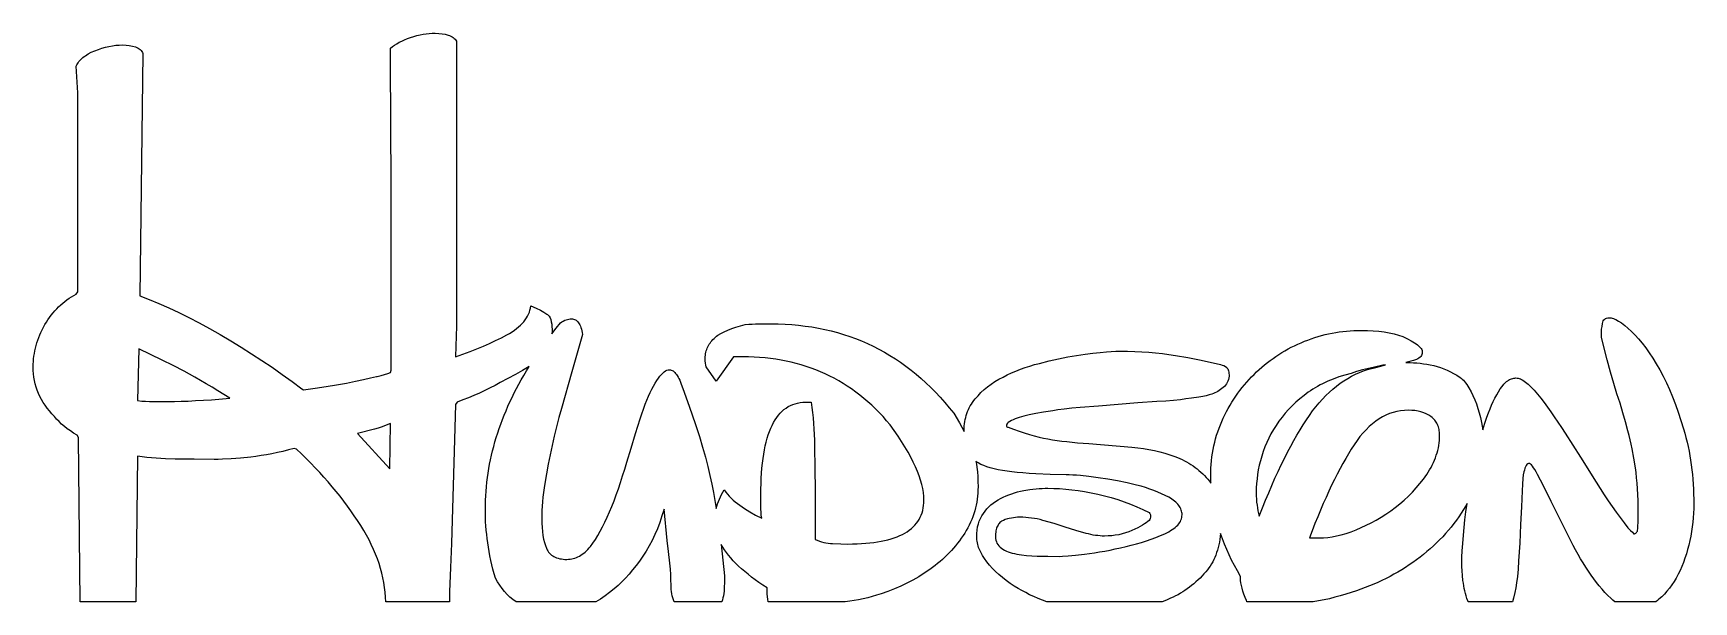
# Model space of a CAD drawing. Extents: x 16 to 195, y 24 to 86.
import ezdxf

# ---------------------------------------------------------------- set-up
doc = ezdxf.new("R2010")
doc.units = 0
doc.layers.add('CAMADA_1', color=18, linetype='CONTINUOUS')

msp = doc.modelspace()

# ---------------------------------------------------------------- linework, layer by layer
at = {"layer": 'CAMADA_1'}
for points in [[(20.86, 24.08), (20.7, 41.84), (20.53, 42.09), (20.16, 42.31), (19.81, 42.54), (19.47, 42.78), (19.16, 43.02), (18.86, 43.28), (18.58, 43.55), (18.32, 43.83), (18.08, 44.12), (17.8, 44.41), (17.54, 44.71), (17.3, 45.01), (17.08, 45.32), (16.87, 45.63), (16.69, 45.95), (16.52, 46.27), (16.36, 46.6), (16.23, 46.94), (16.11, 47.28), (16.02, 47.63), (15.94, 47.98), (15.87, 48.34), (15.83, 48.71), (15.8, 49.08), (15.79, 49.46), (15.8, 49.75), (15.81, 50.05), (15.84, 50.34), (15.87, 50.63), (15.92, 50.92), (15.97, 51.21), (16.04, 51.5), (16.11, 51.79), (16.19, 52.07), (16.29, 52.36), (16.39, 52.64), (16.51, 52.92), (16.63, 53.2), (16.77, 53.48), (16.91, 53.75), (17.06, 54.03), (17.23, 54.3), (17.39, 54.56), (17.57, 54.82), (17.75, 55.06), (17.94, 55.3), (18.13, 55.53), (18.34, 55.75), (18.54, 55.96), (18.76, 56.16), (18.98, 56.35), (19.21, 56.54), (19.44, 56.71), (19.69, 56.88), (19.93, 57.04), (20.19, 57.19), (20.45, 57.33), (20.62, 57.59), (20.62, 79.09), (20.45, 81.97), (20.51, 82.09), (20.57, 82.22), (20.65, 82.34), (20.73, 82.45), (20.83, 82.57), (20.93, 82.68), (21.04, 82.79), (21.16, 82.89), (21.29, 82.99), (21.43, 83.09), (21.73, 83.28), (22.07, 83.46), (22.44, 83.62), (22.83, 83.77), (23.21, 83.9), (23.6, 84.01), (23.97, 84.1), (24.35, 84.17), (24.72, 84.22), (25.08, 84.25), (25.44, 84.26), (25.82, 84.24), (26.17, 84.2), (26.52, 84.14), (26.84, 84.04), (26.99, 83.99), (27.13, 83.92), (27.25, 83.84), (27.36, 83.76), (27.45, 83.66), (27.53, 83.56), (27.6, 83.45), (27.65, 83.32), (27.31, 57.16), (28.33, 56.76), (29.37, 56.33), (30.43, 55.86), (31.51, 55.35), (32.6, 54.81), (33.71, 54.23), (34.84, 53.62), (35.99, 52.97), (37.13, 52.3), (38.27, 51.6), (39.39, 50.89), (40.5, 50.17), (41.6, 49.42), (42.69, 48.66), (43.77, 47.88), (44.83, 47.09), (45, 47), (46.24, 47.18), (47.43, 47.35), (48.55, 47.54), (49.62, 47.72), (50.6, 47.91), (51.47, 48.09), (52.23, 48.27), (52.88, 48.44), (52.96, 48.44), (53.37, 48.53), (53.74, 48.63), (54.09, 48.74), (54.4, 48.87), (54.48, 49.12), (54.48, 68), (54.47, 70.89), (54.44, 73.97), (54.41, 77.3), (54.4, 80.95), (54.4, 83.92), (54.6, 84.08), (54.82, 84.24), (55.06, 84.39), (55.32, 84.54), (55.6, 84.68), (55.9, 84.81), (56.22, 84.94), (56.56, 85.06), (56.91, 85.17), (57.25, 85.26), (57.59, 85.34), (57.92, 85.41), (58.25, 85.46), (58.58, 85.5), (58.91, 85.52), (59.23, 85.53), (59.6, 85.51), (59.96, 85.47), (60.3, 85.41), (60.62, 85.31), (60.77, 85.26), (60.92, 85.19), (61.04, 85.12), (61.16, 85.05), (61.27, 84.97), (61.36, 84.88), (61.44, 84.78), (61.51, 84.68), (61.51, 54.88), (61.51, 53.85), (61.49, 52.78), (61.46, 51.69), (61.43, 50.56), (62.22, 50.84), (62.98, 51.12), (63.71, 51.41), (64.42, 51.7), (65.1, 52), (65.75, 52.31), (66.38, 52.61), (66.97, 52.93), (67.25, 53.09), (67.52, 53.26), (67.77, 53.43), (68.01, 53.6), (68.22, 53.78), (68.43, 53.97), (68.61, 54.15), (68.78, 54.35), (68.93, 54.55), (69.07, 54.75), (69.19, 54.96), (69.3, 55.17), (69.39, 55.38), (69.46, 55.61), (69.51, 55.83), (69.55, 56.06), (70.11, 55.82), (70.58, 55.59), (70.97, 55.37), (71.29, 55.17), (71.36, 55.12), (71.42, 55.06), (71.48, 55), (71.53, 54.93), (71.63, 54.76), (71.7, 54.57), (71.76, 54.35), (71.81, 54.1), (71.83, 53.83), (71.84, 53.52), (71.84, 53.29), (71.82, 53.05), (72.29, 53.65), (72.76, 54.24), (72.91, 54.34), (73.06, 54.42), (73.21, 54.5), (73.36, 54.56), (73.5, 54.6), (73.65, 54.63), (73.8, 54.65), (73.95, 54.66), (74.06, 54.65), (74.17, 54.63), (74.27, 54.6), (74.37, 54.56), (74.46, 54.5), (74.55, 54.42), (74.63, 54.34), (74.71, 54.24), (74.78, 54.13), (74.85, 54), (74.91, 53.86), (74.96, 53.71), (75.01, 53.54), (75.06, 53.36), (75.1, 53.17), (75.13, 52.97), (73.97, 48.94), (72.85, 44.97), (72.58, 43.98), (72.32, 42.99), (72.08, 41.99), (71.85, 40.98), (71.64, 39.96), (71.44, 38.94), (71.25, 37.92), (71.07, 36.88), (70.99, 36.38), (70.92, 35.88), (70.86, 35.38), (70.82, 34.89), (70.78, 34.41), (70.75, 33.95), (70.74, 33.5), (70.73, 33.07), (70.74, 32.58), (70.76, 32.11), (70.8, 31.67), (70.86, 31.25), (70.93, 30.86), (71.02, 30.5), (71.12, 30.16), (71.24, 29.86), (71.31, 29.71), (71.39, 29.58), (71.47, 29.45), (71.57, 29.34), (71.67, 29.23), (71.79, 29.13), (71.91, 29.04), (72.04, 28.97), (72.19, 28.9), (72.34, 28.84), (72.5, 28.79), (72.67, 28.74), (72.85, 28.71), (73.04, 28.69), (73.23, 28.67), (73.44, 28.67), (73.62, 28.68), (73.8, 28.69), (73.97, 28.72), (74.14, 28.76), (74.31, 28.81), (74.47, 28.87), (74.64, 28.94), (74.8, 29.02), (74.95, 29.11), (75.11, 29.22), (75.26, 29.33), (75.41, 29.46), (75.56, 29.59), (75.7, 29.74), (75.84, 29.9), (75.98, 30.07), (76.25, 30.43), (76.52, 30.82), (76.79, 31.25), (77.05, 31.7), (77.31, 32.18), (77.56, 32.69), (77.81, 33.22), (78.05, 33.79), (78.3, 34.39), (78.54, 35), (78.77, 35.64), (79.01, 36.3), (79.24, 36.98), (79.47, 37.69), (79.69, 38.42), (79.92, 39.17), (80.38, 40.7), (80.86, 42.26), (81.37, 43.84), (81.91, 45.43), (82.1, 45.88), (82.28, 46.31), (82.46, 46.7), (82.64, 47.06), (82.82, 47.4), (82.99, 47.7), (83.16, 47.98), (83.33, 48.23), (83.49, 48.45), (83.65, 48.63), (83.8, 48.79), (83.95, 48.93), (84.1, 49.03), (84.25, 49.1), (84.39, 49.14), (84.53, 49.16), (84.63, 49.15), (84.72, 49.13), (84.81, 49.09), (84.91, 49.03), (85, 48.96), (85.09, 48.87), (85.18, 48.77), (85.27, 48.65), (85.36, 48.52), (85.45, 48.36), (85.54, 48.2), (85.63, 48.02), (85.8, 47.6), (85.97, 47.13), (86.48, 45.74), (86.95, 44.41), (87.37, 43.15), (87.76, 41.94), (88.1, 40.8), (88.41, 39.71), (88.67, 38.69), (88.89, 37.73), (89.09, 36.8), (89.27, 35.9), (89.43, 35.02), (89.58, 34.17), (89.65, 34.42), (89.73, 34.67), (89.82, 34.92), (89.92, 35.17), (90.03, 35.42), (90.15, 35.67), (90.28, 35.92), (90.43, 36.17), (90.6, 35.94), (90.79, 35.71), (90.98, 35.5), (91.19, 35.29), (91.41, 35.08), (91.63, 34.89), (91.87, 34.7), (92.12, 34.52), (92.65, 34.16), (93.22, 33.81), (93.83, 33.46), (94.49, 33.12), (94.45, 33.45), (94.43, 33.77), (94.41, 34.09), (94.41, 34.39), (94.41, 35.66), (94.41, 36.27), (94.43, 36.87), (94.45, 37.44), (94.48, 38), (94.52, 38.54), (94.58, 39.05), (94.64, 39.55), (94.71, 40.03), (94.79, 40.49), (94.88, 40.93), (94.98, 41.35), (95.08, 41.75), (95.2, 42.13), (95.33, 42.49), (95.47, 42.83), (95.61, 43.15), (95.77, 43.45), (95.93, 43.74), (96.11, 44), (96.29, 44.24), (96.48, 44.47), (96.69, 44.67), (96.9, 44.86), (97.12, 45.02), (97.35, 45.17), (97.59, 45.3), (97.84, 45.4), (98.1, 45.49), (98.37, 45.56), (98.65, 45.61), (98.94, 45.64), (99.23, 45.65), (99.82, 45.65), (99.9, 45.09), (99.98, 44.53), (100.04, 43.95), (100.09, 43.36), (100.13, 42.76), (100.17, 42.16), (100.19, 41.54), (100.21, 40.91), (100.24, 38.45), (100.25, 36.17), (100.25, 30.83), (100.48, 30.73), (100.72, 30.64), (100.95, 30.57), (101.19, 30.5), (101.43, 30.45), (101.67, 30.41), (101.91, 30.38), (102.15, 30.37), (103.05, 30.34), (103.8, 30.32), (104.31, 30.33), (104.8, 30.34), (105.27, 30.37), (105.73, 30.4), (106.17, 30.44), (106.59, 30.49), (107, 30.55), (107.4, 30.62), (107.77, 30.7), (108.13, 30.79), (108.48, 30.88), (108.81, 30.99), (109.12, 31.11), (109.42, 31.23), (109.7, 31.37), (109.96, 31.51), (110.21, 31.66), (110.44, 31.82), (110.66, 32), (110.86, 32.18), (111.05, 32.37), (111.21, 32.57), (111.37, 32.77), (111.5, 32.99), (111.62, 33.22), (111.73, 33.45), (111.82, 33.7), (111.89, 33.95), (111.94, 34.22), (111.98, 34.49), (112.01, 34.77), (112.02, 35.07), (112, 35.46), (111.96, 35.88), (111.89, 36.31), (111.79, 36.75), (111.66, 37.21), (111.5, 37.68), (111.32, 38.16), (111.11, 38.66), (110.86, 39.18), (110.59, 39.71), (110.3, 40.25), (109.97, 40.81), (109.61, 41.39), (109.23, 41.97), (108.82, 42.58), (108.38, 43.19), (107.99, 43.65), (107.6, 44.09), (107.2, 44.51), (106.79, 44.92), (106.38, 45.32), (105.96, 45.7), (105.53, 46.06), (105.09, 46.42), (104.65, 46.75), (104.2, 47.08), (103.74, 47.39), (103.28, 47.68), (102.81, 47.96), (102.33, 48.23), (101.84, 48.48), (101.35, 48.72), (100.85, 48.94), (100.34, 49.15), (99.82, 49.34), (99.3, 49.52), (98.77, 49.69), (98.23, 49.84), (97.69, 49.98), (97.14, 50.1), (96.58, 50.21), (96.01, 50.3), (95.44, 50.38), (94.86, 50.44), (94.27, 50.49), (93.67, 50.53), (93.07, 50.55), (92.46, 50.56), (91.44, 50.56), (89.58, 47.93), (88.48, 49.46), (88.44, 49.64), (88.42, 49.86), (88.4, 50.11), (88.4, 50.39), (88.4, 50.56), (88.41, 50.72), (88.43, 50.88), (88.46, 51.04), (88.5, 51.19), (88.55, 51.34), (88.6, 51.49), (88.67, 51.63), (88.74, 51.77), (88.82, 51.91), (88.91, 52.04), (89, 52.17), (89.11, 52.3), (89.22, 52.42), (89.34, 52.54), (89.47, 52.65), (89.61, 52.77), (89.76, 52.88), (90.08, 53.08), (90.44, 53.27), (90.82, 53.45), (91.25, 53.62), (91.7, 53.77), (92.19, 53.91), (92.71, 54.03), (93.09, 54.07), (93.45, 54.09), (93.81, 54.11), (94.15, 54.11), (95.51, 54.11), (96.26, 54.11), (97.01, 54.08), (97.75, 54.03), (98.48, 53.96), (99.2, 53.88), (99.91, 53.78), (100.62, 53.65), (101.31, 53.51), (102, 53.35), (102.67, 53.17), (103.34, 52.97), (104, 52.76), (104.64, 52.52), (105.28, 52.27), (105.91, 51.99), (106.53, 51.7), (107.15, 51.39), (107.75, 51.06), (108.34, 50.71), (108.93, 50.34), (109.5, 49.96), (110.07, 49.55), (110.63, 49.13), (111.17, 48.69), (111.71, 48.22), (112.24, 47.74), (112.77, 47.24), (113.28, 46.73), (113.78, 46.19), (114.27, 45.63), (114.76, 45.06), (115.23, 44.46), (115.85, 43.42), (116.37, 42.5), (116.36, 42.62), (116.37, 42.86), (116.38, 43.09), (116.41, 43.33), (116.44, 43.56), (116.48, 43.78), (116.53, 44.01), (116.59, 44.22), (116.66, 44.44), (116.74, 44.65), (116.83, 44.85), (116.92, 45.05), (117.03, 45.25), (117.15, 45.45), (117.27, 45.63), (117.41, 45.82), (117.55, 46), (117.86, 46.35), (118.18, 46.69), (118.53, 47.01), (118.89, 47.31), (119.28, 47.6), (119.68, 47.88), (120.11, 48.13), (120.56, 48.37), (121.02, 48.6), (121.48, 48.82), (121.96, 49.02), (122.45, 49.21), (122.95, 49.39), (123.45, 49.56), (123.97, 49.71), (124.49, 49.85), (125.54, 50.11), (126.56, 50.34), (127.55, 50.54), (128.51, 50.7), (129.43, 50.84), (130.27, 50.94), (131.04, 51.03), (131.73, 51.08), (132.76, 51.15), (133.21, 51.17), (134.01, 51.16), (134.79, 51.14), (135.56, 51.1), (136.31, 51.05), (137.05, 50.99), (137.78, 50.91), (138.49, 50.81), (139.18, 50.7), (140.52, 50.47), (141.77, 50.23), (142.95, 49.98), (144.05, 49.73), (144.25, 49.67), (144.43, 49.6), (144.59, 49.51), (144.73, 49.39), (144.79, 49.32), (144.84, 49.24), (144.88, 49.14), (144.92, 49.03), (144.94, 48.91), (144.96, 48.77), (144.98, 48.62), (144.98, 48.46), (144.95, 48.27), (144.91, 48.1), (144.85, 47.93), (144.78, 47.77), (144.69, 47.62), (144.59, 47.48), (144.48, 47.35), (144.35, 47.23), (144.21, 47.12), (144.06, 47.01), (143.92, 46.91), (143.76, 46.82), (143.61, 46.73), (143.45, 46.65), (143.29, 46.58), (143.12, 46.51), (142.84, 46.43), (142.51, 46.35), (142.14, 46.28), (141.72, 46.21), (140.93, 46.1), (140.32, 46), (139.72, 45.92), (138.99, 45.84), (138.15, 45.77), (137.19, 45.71), (135.13, 45.57), (133, 45.41), (130.89, 45.24), (128.89, 45.07), (127.98, 44.99), (127.18, 44.9), (126.5, 44.82), (125.93, 44.73), (124.94, 44.57), (124.09, 44.42), (123.38, 44.27), (122.8, 44.14), (122.55, 44.07), (122.31, 44), (122.08, 43.93), (121.87, 43.84), (121.66, 43.76), (121.47, 43.66), (121.28, 43.57), (121.11, 43.46), (121.03, 43.38), (120.98, 43.29), (120.95, 43.21), (120.94, 43.12), (120.95, 43.05), (120.98, 43), (121.03, 42.97), (121.11, 42.95), (121.71, 42.73), (122.3, 42.53), (122.86, 42.34), (123.41, 42.17), (123.94, 42.02), (124.46, 41.89), (124.95, 41.78), (125.42, 41.68), (125.9, 41.6), (126.4, 41.53), (126.92, 41.45), (127.46, 41.39), (128.6, 41.27), (129.83, 41.18), (134.48, 40.8), (135.11, 40.73), (135.73, 40.65), (136.33, 40.55), (136.92, 40.44), (137.49, 40.3), (138.05, 40.14), (138.6, 39.97), (139.14, 39.78), (139.4, 39.68), (139.66, 39.57), (139.91, 39.45), (140.15, 39.32), (140.4, 39.19), (140.63, 39.06), (140.86, 38.91), (141.09, 38.76), (141.31, 38.61), (141.52, 38.44), (141.73, 38.27), (141.93, 38.1), (142.13, 37.91), (142.32, 37.72), (142.51, 37.53), (142.69, 37.32), (142.86, 37.12), (143.02, 36.91), (143.01, 37.29), (143, 37.67), (143.01, 38.09), (143.02, 38.51), (143.05, 38.92), (143.09, 39.33), (143.13, 39.73), (143.19, 40.14), (143.26, 40.53), (143.34, 40.93), (143.43, 41.32), (143.53, 41.7), (143.64, 42.08), (143.76, 42.46), (143.9, 42.83), (144.04, 43.2), (144.19, 43.57), (144.36, 43.93), (144.53, 44.29), (144.71, 44.64), (144.9, 44.98), (145.09, 45.32), (145.29, 45.66), (145.5, 45.98), (145.71, 46.31), (145.93, 46.62), (146.16, 46.93), (146.4, 47.23), (146.64, 47.53), (146.89, 47.82), (147.15, 48.11), (147.41, 48.39), (147.68, 48.66), (147.96, 48.93), (148.24, 49.19), (148.53, 49.44), (148.82, 49.69), (149.12, 49.93), (149.42, 50.16), (149.73, 50.38), (150.05, 50.6), (150.37, 50.81), (150.69, 51.01), (151.02, 51.21), (151.36, 51.4), (151.7, 51.58), (152.05, 51.75), (152.4, 51.92), (152.76, 52.08), (153.12, 52.23), (153.49, 52.37), (153.85, 52.51), (154.23, 52.63), (154.6, 52.75), (154.97, 52.85), (155.35, 52.95), (155.73, 53.04), (156.11, 53.12), (156.5, 53.19), (156.89, 53.25), (157.28, 53.3), (157.67, 53.34), (158.06, 53.37), (158.46, 53.4), (158.86, 53.41), (159.26, 53.41), (159.92, 53.4), (160.55, 53.37), (161.16, 53.32), (161.73, 53.25), (162.28, 53.15), (162.8, 53.03), (163.29, 52.9), (163.74, 52.74), (164.24, 52.51), (164.67, 52.28), (165.03, 52.06), (165.19, 51.95), (165.33, 51.85), (165.46, 51.74), (165.56, 51.64), (165.65, 51.54), (165.73, 51.44), (165.79, 51.34), (165.83, 51.24), (165.85, 51.14), (165.86, 51.04), (165.85, 50.92), (165.82, 50.81), (165.77, 50.7), (165.7, 50.6), (165.61, 50.51), (165.5, 50.42), (165.38, 50.35), (165.23, 50.28), (164.92, 50.17), (164.62, 50.07), (164.35, 50), (164.08, 49.94), (164.17, 49.94), (164.53, 49.94), (164.89, 49.92), (165.25, 49.9), (165.62, 49.86), (165.98, 49.81), (166.35, 49.75), (166.72, 49.68), (167.09, 49.6), (167.46, 49.51), (167.82, 49.4), (168.18, 49.27), (168.54, 49.12), (168.89, 48.95), (169.24, 48.76), (169.58, 48.56), (169.93, 48.33), (170.05, 48.24), (170.18, 48.14), (170.3, 48.02), (170.42, 47.88), (170.54, 47.73), (170.66, 47.56), (170.78, 47.39), (170.9, 47.19), (171.12, 46.78), (171.33, 46.36), (171.53, 45.91), (171.7, 45.46), (171.86, 44.98), (172.01, 44.49), (172.14, 43.99), (172.25, 43.47), (172.33, 43.06), (172.38, 42.68), (172.6, 43.37), (172.83, 44.03), (173.01, 44.49), (173.18, 44.92), (173.35, 45.33), (173.53, 45.73), (173.71, 46.1), (173.9, 46.45), (174.08, 46.77), (174.27, 47.08), (174.47, 47.36), (174.67, 47.6), (174.87, 47.8), (174.97, 47.89), (175.08, 47.97), (175.18, 48.04), (175.29, 48.1), (175.4, 48.15), (175.51, 48.19), (175.62, 48.22), (175.74, 48.25), (175.85, 48.26), (175.97, 48.27), (176.09, 48.26), (176.21, 48.24), (176.33, 48.2), (176.46, 48.16), (176.59, 48.1), (176.73, 48.02), (176.87, 47.93), (177.01, 47.83), (177.16, 47.72), (177.31, 47.59), (177.63, 47.29), (177.95, 46.94), (178.3, 46.53), (178.65, 46.08), (179.01, 45.61), (179.37, 45.12), (179.75, 44.6), (180.12, 44.06), (180.51, 43.5), (180.9, 42.91), (181.3, 42.3), (182.94, 39.72), (184.64, 37.01), (185.08, 36.32), (185.51, 35.65), (185.94, 35.01), (186.37, 34.38), (186.8, 33.78), (187.22, 33.2), (187.65, 32.63), (188.07, 32.09), (188.36, 31.8), (188.56, 31.59), (188.66, 31.46), (188.68, 31.43), (188.67, 31.42), (188.67, 31.42), (188.77, 31.43), (188.85, 31.45), (188.93, 31.49), (188.99, 31.56), (189.05, 31.63), (189.09, 31.73), (189.12, 31.84), (189.13, 31.97), (189.15, 32.28), (189.16, 32.66), (189.17, 33.62), (189.17, 34.33), (189.16, 35.01), (189.13, 35.66), (189.1, 36.3), (189.06, 36.9), (189.01, 37.48), (188.95, 38.04), (188.88, 38.57), (188.72, 39.6), (188.53, 40.6), (188.43, 41.1), (188.31, 41.59), (188.2, 42.07), (188.07, 42.55), (187.81, 43.52), (187.52, 44.51), (187.22, 45.53), (186.89, 46.57), (186.54, 47.68), (186.19, 48.9), (185.82, 50.22), (185.45, 51.65), (185.2, 52.67), (185.2, 53.01), (185.2, 53.27), (185.23, 53.55), (185.27, 53.84), (185.32, 54.15), (185.36, 54.3), (185.41, 54.43), (185.48, 54.54), (185.57, 54.63), (185.66, 54.7), (185.77, 54.74), (185.9, 54.77), (186.04, 54.78), (186.15, 54.78), (186.26, 54.76), (186.38, 54.73), (186.51, 54.69), (186.64, 54.64), (186.78, 54.58), (187.07, 54.41), (187.38, 54.21), (187.72, 53.95), (188.07, 53.65), (188.45, 53.3), (188.85, 52.91), (189.23, 52.49), (189.62, 52.02), (190, 51.52), (190.38, 50.99), (190.76, 50.41), (191.13, 49.8), (191.5, 49.15), (191.87, 48.47), (192.22, 47.75), (192.56, 47.01), (192.89, 46.22), (193.21, 45.41), (193.51, 44.56), (193.8, 43.68), (194.08, 42.76), (194.22, 42.29), (194.34, 41.82), (194.46, 41.34), (194.57, 40.86), (194.67, 40.37), (194.76, 39.87), (194.84, 39.37), (194.91, 38.87), (194.97, 38.36), (195.03, 37.84), (195.08, 37.32), (195.12, 36.79), (195.15, 36.26), (195.17, 35.72), (195.18, 35.18), (195.19, 34.63), (195.18, 34.15), (195.16, 33.66), (195.13, 33.17), (195.08, 32.68), (195.02, 32.18), (194.95, 31.69), (194.86, 31.19), (194.76, 30.7), (194.65, 30.21), (194.52, 29.72), (194.39, 29.25), (194.23, 28.79), (194.07, 28.34), (193.89, 27.9), (193.7, 27.48), (193.49, 27.06), (193.27, 26.65), (193.05, 26.27), (192.8, 25.9), (192.55, 25.55), (192.29, 25.23), (192.01, 24.91), (191.72, 24.62), (191.42, 24.35), (191.25, 24.21), (191.08, 24.08), (186.67, 24.08), (186.44, 24.27), (186.21, 24.48), (185.9, 24.78), (185.58, 25.1), (185.28, 25.44), (184.97, 25.8), (184.67, 26.17), (184.38, 26.56), (184.09, 26.97), (183.8, 27.4), (183.51, 27.83), (183.23, 28.28), (182.96, 28.74), (182.69, 29.21), (182.42, 29.68), (182.16, 30.17), (181.9, 30.66), (181.64, 31.16), (180.67, 33.12), (179.78, 34.93), (178.98, 36.53), (178.63, 37.22), (178.3, 37.85), (178.14, 38.13), (178, 38.37), (177.87, 38.57), (177.76, 38.74), (177.65, 38.87), (177.56, 38.96), (177.48, 39.02), (177.44, 39.03), (177.41, 39.04), (177.32, 39.02), (177.24, 38.98), (177.16, 38.91), (177.09, 38.8), (177.02, 38.67), (176.95, 38.51), (176.88, 38.32), (176.81, 38.11), (176.77, 37.82), (176.73, 37.39), (176.69, 36.8), (176.64, 36.07), (176.56, 34.36), (176.47, 32.43), (176.38, 30.43), (176.26, 28.5), (176.2, 27.6), (176.13, 26.81), (176.05, 26.14), (175.97, 25.58), (175.86, 25.09), (175.71, 24.48), (175.61, 24.08), (170.8, 24.08), (170.76, 24.18), (170.67, 24.44), (170.59, 24.71), (170.51, 24.98), (170.44, 25.26), (170.38, 25.53), (170.33, 25.81), (170.29, 26.1), (170.25, 26.38), (170.2, 26.93), (170.16, 27.43), (170.13, 27.88), (170.13, 28.28), (170.14, 28.89), (170.17, 29.59), (170.22, 30.39), (170.29, 31.29), (170.37, 32.1), (170.46, 32.93), (170.57, 33.8), (170.7, 34.69), (170.56, 34.45), (170.32, 34.05), (170.07, 33.66), (169.81, 33.27), (169.54, 32.9), (169.26, 32.53), (168.97, 32.16), (168.67, 31.81), (168.37, 31.46), (168.06, 31.11), (167.73, 30.78), (167.4, 30.45), (167.06, 30.12), (166.71, 29.81), (166.35, 29.5), (165.98, 29.2), (165.61, 28.9), (165.22, 28.62), (164.83, 28.34), (164.44, 28.07), (164.04, 27.8), (163.63, 27.55), (163.21, 27.3), (162.79, 27.06), (162.37, 26.83), (161.94, 26.61), (161.5, 26.39), (161.06, 26.18), (160.61, 25.98), (160.15, 25.79), (159.69, 25.61), (159.22, 25.43), (158.75, 25.26), (158.16, 25.07), (157.58, 24.89), (156.99, 24.72), (156.41, 24.57), (155.82, 24.42), (155.24, 24.3), (154.65, 24.18), (154.07, 24.08), (146.91, 24.08), (146.85, 24.21), (146.71, 24.56), (146.58, 24.9), (146.47, 25.23), (146.38, 25.54), (146.31, 25.84), (146.26, 26.13), (146.23, 26.4), (146.22, 26.66), (146.22, 26.83), (145.88, 27.42), (145.56, 28.01), (145.26, 28.59), (144.99, 29.17), (144.73, 29.74), (144.49, 30.32), (144.27, 30.88), (144.07, 31.45), (144.03, 31.13), (143.99, 30.82), (143.94, 30.52), (143.88, 30.23), (143.81, 29.94), (143.73, 29.67), (143.64, 29.4), (143.55, 29.13), (143.45, 28.88), (143.33, 28.64), (143.21, 28.4), (143.08, 28.17), (142.95, 27.95), (142.8, 27.74), (142.65, 27.53), (142.48, 27.33), (142.27, 27.1), (142.06, 26.87), (141.85, 26.65), (141.63, 26.44), (141.4, 26.23), (141.17, 26.04), (140.94, 25.85), (140.71, 25.66), (140.47, 25.49), (140.22, 25.32), (139.97, 25.16), (139.72, 25), (139.47, 24.85), (139.21, 24.71), (138.94, 24.58), (138.67, 24.46), (138.22, 24.26), (137.77, 24.08), (125.31, 24.08), (124.83, 24.26), (124.35, 24.45), (123.89, 24.65), (123.44, 24.85), (123.01, 25.07), (122.59, 25.29), (122.18, 25.53), (121.78, 25.77), (121.33, 26.07), (120.9, 26.38), (120.49, 26.69), (120.11, 27.02), (119.75, 27.35), (119.42, 27.69), (119.11, 28.04), (118.82, 28.39), (118.56, 28.75), (118.34, 29.1), (118.15, 29.45), (117.99, 29.79), (117.93, 29.96), (117.87, 30.13), (117.83, 30.29), (117.79, 30.46), (117.76, 30.62), (117.74, 30.78), (117.72, 30.94), (117.72, 31.1), (117.73, 31.47), (117.76, 31.83), (117.82, 32.17), (117.9, 32.5), (118, 32.81), (118.12, 33.1), (118.27, 33.38), (118.44, 33.64), (118.63, 33.89), (118.83, 34.12), (119.04, 34.34), (119.26, 34.55), (119.5, 34.75), (119.76, 34.93), (120.02, 35.1), (120.3, 35.25), (120.59, 35.39), (120.89, 35.53), (121.19, 35.65), (121.5, 35.76), (121.81, 35.86), (122.13, 35.95), (122.46, 36.03), (122.8, 36.1), (123.47, 36.21), (123.8, 36.25), (124.13, 36.29), (124.46, 36.32), (124.78, 36.34), (125.1, 36.35), (125.42, 36.35), (126.04, 36.34), (126.68, 36.31), (127.33, 36.26), (128, 36.19), (128.67, 36.1), (129.37, 35.99), (130.08, 35.86), (130.8, 35.72), (131.53, 35.55), (132.24, 35.35), (132.95, 35.14), (133.65, 34.9), (134.33, 34.64), (135.01, 34.36), (135.68, 34.05), (136.35, 33.73), (136.42, 33.64), (136.47, 33.56), (136.5, 33.47), (136.51, 33.39), (136.5, 33.23), (136.47, 33.09), (136.42, 32.98), (136.35, 32.88), (136.2, 32.75), (136.04, 32.62), (135.85, 32.49), (135.63, 32.35), (135.38, 32.21), (135.11, 32.07), (134.81, 31.93), (134.48, 31.78), (134.14, 31.64), (133.79, 31.52), (133.43, 31.42), (133.06, 31.33), (132.69, 31.27), (132.31, 31.22), (131.92, 31.2), (131.52, 31.19), (131.28, 31.19), (131.05, 31.21), (130.8, 31.23), (130.56, 31.26), (130.31, 31.3), (130.05, 31.35), (129.79, 31.41), (129.53, 31.48), (128.44, 31.8), (127.29, 32.16), (126.09, 32.53), (124.87, 32.88), (124.57, 32.96), (124.26, 33.03), (123.95, 33.09), (123.64, 33.13), (123.32, 33.17), (123.01, 33.2), (122.69, 33.21), (122.38, 33.22), (122.14, 33.21), (121.92, 33.2), (121.69, 33.17), (121.47, 33.13), (121.24, 33.09), (121.03, 33.03), (120.81, 32.96), (120.6, 32.88), (120.5, 32.83), (120.4, 32.78), (120.31, 32.71), (120.23, 32.64), (120.15, 32.56), (120.08, 32.47), (120.02, 32.37), (119.96, 32.27), (119.91, 32.15), (119.87, 32.03), (119.83, 31.89), (119.8, 31.75), (119.78, 31.6), (119.76, 31.44), (119.75, 31.1), (119.76, 30.92), (119.79, 30.74), (119.84, 30.57), (119.91, 30.41), (120, 30.27), (120.11, 30.13), (120.24, 30), (120.39, 29.87), (120.55, 29.76), (120.73, 29.66), (120.92, 29.57), (121.12, 29.48), (121.33, 29.41), (121.55, 29.34), (121.79, 29.29), (122.04, 29.24), (122.56, 29.16), (123.1, 29.1), (123.66, 29.06), (124.24, 29.03), (125.42, 29), (126.61, 28.99), (127, 29), (127.59, 29.05), (128.38, 29.13), (129.36, 29.24), (129.9, 29.31), (130.45, 29.38), (131, 29.47), (131.56, 29.57), (132.13, 29.67), (132.69, 29.79), (133.27, 29.91), (133.85, 30.04), (134.42, 30.19), (134.98, 30.34), (135.53, 30.5), (136.06, 30.67), (136.58, 30.85), (137.08, 31.04), (137.57, 31.23), (138.04, 31.44), (138.26, 31.55), (138.47, 31.66), (138.67, 31.77), (138.85, 31.89), (139.02, 32), (139.17, 32.12), (139.31, 32.25), (139.44, 32.37), (139.54, 32.5), (139.64, 32.63), (139.72, 32.76), (139.78, 32.9), (139.84, 33.04), (139.87, 33.18), (139.89, 33.33), (139.9, 33.47), (139.9, 33.61), (139.88, 33.74), (139.85, 33.87), (139.81, 34), (139.76, 34.13), (139.7, 34.26), (139.63, 34.38), (139.54, 34.5), (139.45, 34.62), (139.34, 34.73), (139.22, 34.85), (139.09, 34.96), (138.95, 35.07), (138.8, 35.17), (138.64, 35.28), (138.46, 35.38), (138.09, 35.57), (137.7, 35.76), (137.3, 35.94), (136.87, 36.11), (136.43, 36.27), (135.97, 36.42), (135.49, 36.56), (134.99, 36.69), (133.97, 36.93), (132.94, 37.14), (131.89, 37.33), (130.84, 37.49), (129.83, 37.62), (128.92, 37.72), (128.49, 37.75), (128.1, 37.77), (127.72, 37.79), (127.37, 37.79), (125.64, 37.84), (124.09, 37.92), (123.38, 37.96), (122.72, 38.01), (122.1, 38.07), (121.53, 38.13), (121, 38.2), (120.49, 38.27), (120.03, 38.36), (119.59, 38.46), (119.19, 38.56), (118.82, 38.68), (118.49, 38.8), (118.18, 38.93), (117.89, 39.09), (117.75, 39.18), (117.62, 39.26), (117.68, 38.94), (117.73, 38.62), (117.79, 38.14), (117.83, 37.63), (117.85, 37.08), (117.86, 36.51), (117.85, 36.17), (117.84, 35.83), (117.81, 35.5), (117.77, 35.18), (117.72, 34.85), (117.66, 34.53), (117.58, 34.22), (117.5, 33.9), (117.4, 33.59), (117.3, 33.28), (117.18, 32.98), (117.05, 32.68), (116.91, 32.38), (116.76, 32.09), (116.59, 31.8), (116.42, 31.51), (116.24, 31.23), (116.04, 30.95), (115.85, 30.68), (115.64, 30.41), (115.43, 30.14), (115.21, 29.88), (114.99, 29.63), (114.76, 29.38), (114.52, 29.14), (114.27, 28.9), (114.02, 28.67), (113.76, 28.44), (113.49, 28.21), (113.22, 28), (112.94, 27.78), (112.65, 27.57), (112.06, 27.17), (111.45, 26.79), (110.82, 26.43), (110.17, 26.09), (109.51, 25.77), (108.83, 25.48), (108.12, 25.2), (107.4, 24.95), (106.91, 24.79), (106.42, 24.65), (105.94, 24.52), (105.45, 24.41), (104.96, 24.3), (104.48, 24.22), (104, 24.14), (103.52, 24.08), (95.19, 24.08), (95.15, 24.35), (95.11, 24.63), (95.09, 24.93), (95.08, 25.24), (95.08, 25.58), (94.63, 25.88), (94.2, 26.17), (93.79, 26.47), (93.39, 26.76), (93.02, 27.06), (92.66, 27.35), (92.32, 27.65), (92, 27.94), (91.7, 28.23), (91.41, 28.52), (91.15, 28.82), (90.9, 29.11), (90.68, 29.4), (90.47, 29.69), (90.28, 29.98), (90.11, 30.28), (90.46, 26.89), (90.46, 26.05), (90.45, 25.76), (90.44, 25.48), (90.42, 25.22), (90.39, 24.97), (90.35, 24.73), (90.3, 24.5), (90.24, 24.29), (90.17, 24.08), (85.02, 24.08), (84.95, 24.3), (84.88, 24.51), (84.83, 24.73), (84.78, 24.95), (84.75, 25.18), (84.72, 25.41), (84.71, 25.64), (84.7, 25.88), (84.69, 26.44), (84.67, 27.02), (84.63, 27.62), (84.57, 28.25), (84.44, 29.5), (84.28, 30.7), (83.94, 34.09), (83.72, 33.36), (83.48, 32.66), (83.22, 31.98), (82.94, 31.34), (82.65, 30.71), (82.34, 30.12), (82, 29.55), (81.65, 29.01), (81.29, 28.49), (80.92, 28), (80.54, 27.52), (80.16, 27.07), (79.77, 26.64), (79.38, 26.24), (78.97, 25.86), (78.56, 25.49), (78.06, 25.09), (77.57, 24.72), (77.07, 24.38), (76.58, 24.08), (67.95, 24.08), (67.61, 24.33), (67.3, 24.59), (67, 24.88), (66.71, 25.19), (66.45, 25.52), (66.19, 25.87), (65.96, 26.24), (65.74, 26.64), (65.59, 27.12), (65.46, 27.61), (65.34, 28.09), (65.23, 28.56), (65.13, 29.04), (65.04, 29.51), (64.96, 29.98), (64.89, 30.45), (64.83, 30.91), (64.78, 31.37), (64.74, 31.83), (64.7, 32.29), (64.67, 32.74), (64.65, 33.19), (64.64, 33.64), (64.64, 34.09), (64.64, 34.58), (64.65, 35.06), (64.68, 35.55), (64.71, 36.04), (64.75, 36.52), (64.8, 37.01), (64.86, 37.5), (64.93, 37.98), (65.01, 38.47), (65.1, 38.95), (65.19, 39.43), (65.3, 39.92), (65.42, 40.4), (65.54, 40.88), (65.67, 41.37), (65.82, 41.85), (65.97, 42.33), (66.13, 42.81), (66.3, 43.29), (66.48, 43.77), (66.67, 44.25), (66.87, 44.73), (67.08, 45.21), (67.29, 45.69), (67.52, 46.17), (67.75, 46.65), (68, 47.12), (68.25, 47.6), (68.52, 48.08), (68.79, 48.55), (69.07, 49.03), (69.36, 49.51), (68.64, 49.09), (67.88, 48.66), (66.25, 47.77), (65.7, 47.47), (65.14, 47.19), (64.57, 46.91), (63.99, 46.64), (63.4, 46.38), (62.81, 46.13), (62.21, 45.89), (61.6, 45.65), (61.43, 45.39), (61.27, 40.36), (61.13, 35.4), (61.06, 32.92), (60.97, 30.39), (60.87, 27.8), (60.75, 25.16), (60.75, 24.08), (53.89, 24.08), (53.86, 24.6), (53.82, 25.12), (53.76, 25.63), (53.68, 26.15), (53.58, 26.66), (53.45, 27.18), (53.32, 27.69), (53.16, 28.21), (52.98, 28.72), (52.78, 29.24), (52.56, 29.75), (52.32, 30.26), (52.07, 30.78), (51.79, 31.29), (51.5, 31.8), (51.18, 32.31), (50.84, 32.85), (50.48, 33.38), (50.11, 33.91), (49.73, 34.43), (49.34, 34.96), (48.94, 35.48), (48.52, 36), (48.09, 36.52), (47.65, 37.03), (47.2, 37.54), (46.74, 38.05), (46.26, 38.56), (45.77, 39.07), (45.27, 39.57), (44.76, 40.07), (44.24, 40.57), (43.99, 40.65), (43.38, 40.49), (42.77, 40.34), (42.17, 40.21), (41.58, 40.08), (41, 39.97), (40.42, 39.88), (39.85, 39.79), (39.29, 39.72), (38.2, 39.61), (37.18, 39.53), (36.23, 39.48), (35.78, 39.47), (35.35, 39.47), (33.19, 39.48), (31.12, 39.51), (30.1, 39.54), (29.09, 39.61), (28.07, 39.69), (27.05, 39.81), (26.89, 24.08)], [(30.36, 45.73), (31.05, 45.74), (31.77, 45.75), (32.53, 45.78), (33.32, 45.82), (35.05, 45.92), (37.04, 46.07), (35.75, 46.89), (35.12, 47.28), (34.49, 47.65), (33.88, 48.01), (33.27, 48.35), (32.68, 48.68), (32.09, 48.99), (30.91, 49.6), (29.71, 50.21), (28.48, 50.81), (27.22, 51.41), (27.05, 45.82), (27.51, 45.78), (27.94, 45.75), (28.35, 45.74), (28.75, 45.73)], [(159.94, 49.18), (160.82, 49.41), (161.63, 49.6), (161.78, 49.67), (161.83, 49.68), (161.88, 49.69), (161.59, 49.64), (161.29, 49.58), (160.99, 49.51), (160.7, 49.44), (160.03, 49.3), (159.38, 49.14), (158.76, 48.96), (158.16, 48.76), (157.49, 48.58), (156.85, 48.38), (156.24, 48.15), (155.65, 47.91), (155.08, 47.65), (154.81, 47.51), (154.55, 47.36), (154.29, 47.21), (154.03, 47.05), (153.78, 46.89), (153.54, 46.73), (153.08, 46.38), (152.63, 46.02), (152.2, 45.65), (151.8, 45.27), (151.41, 44.87), (151.04, 44.46), (150.7, 44.03), (150.37, 43.59), (150.06, 43.15), (149.78, 42.69), (149.51, 42.23), (149.27, 41.76), (149.05, 41.29), (148.84, 40.81), (148.66, 40.32), (148.51, 39.83), (148.37, 39.33), (148.25, 38.83), (148.14, 38.34), (148.06, 37.85), (148, 37.36), (147.95, 36.87), (147.92, 36.38), (147.91, 35.89), (147.92, 35.53), (147.93, 35.19), (147.96, 34.86), (148, 34.53), (148.05, 34.22), (148.1, 33.92), (148.17, 33.63), (148.25, 33.35), (148.59, 34.22), (148.93, 35.06), (149.27, 35.87), (149.61, 36.66), (149.94, 37.43), (150.28, 38.17), (150.62, 38.89), (150.96, 39.58), (151.3, 40.25), (151.64, 40.89), (151.98, 41.51), (152.32, 42.1), (152.65, 42.67), (152.99, 43.22), (153.33, 43.73), (153.67, 44.23), (154.01, 44.7), (154.36, 45.15), (154.72, 45.58), (155.08, 45.98), (155.45, 46.37), (155.82, 46.73), (156.2, 47.07), (156.59, 47.39), (156.99, 47.69), (157.39, 47.97), (157.8, 48.22), (158.21, 48.46), (158.63, 48.67), (159.06, 48.86), (159.49, 49.03)], [(54.4, 43.36), (53.94, 43.16), (53.5, 42.99), (53.07, 42.85), (52.66, 42.73), (50.84, 42.26), (54.31, 38.45)], [(164.34, 44.78), (163.92, 44.76), (163.51, 44.72), (163.1, 44.65), (162.7, 44.55), (162.31, 44.42), (161.93, 44.26), (161.55, 44.07), (161.18, 43.85), (160.82, 43.6), (160.47, 43.32), (160.12, 43.02), (159.78, 42.68), (159.45, 42.32), (159.12, 41.93), (158.81, 41.5), (158.5, 41.05), (158.19, 40.58), (157.88, 40.08), (157.58, 39.56), (157.27, 39.03), (156.97, 38.47), (156.67, 37.89), (156.36, 37.29), (156.06, 36.67), (155.76, 36.03), (155.46, 35.37), (155.16, 34.69), (154.86, 33.99), (154.56, 33.27), (154.26, 32.53), (153.97, 31.76), (153.67, 30.98), (154.77, 30.98), (155.2, 30.99), (155.65, 31.03), (156.12, 31.1), (156.6, 31.2), (157.1, 31.33), (157.62, 31.48), (158.16, 31.66), (158.71, 31.87), (159.26, 32.1), (159.81, 32.35), (160.35, 32.62), (160.89, 32.92), (161.41, 33.23), (161.93, 33.56), (162.44, 33.91), (162.94, 34.28), (163.43, 34.67), (163.9, 35.07), (164.35, 35.5), (164.78, 35.93), (165.2, 36.38), (165.59, 36.85), (165.97, 37.34), (166.33, 37.84), (166.5, 38.09), (166.65, 38.35), (166.8, 38.6), (166.94, 38.86), (167.06, 39.12), (167.18, 39.38), (167.28, 39.65), (167.37, 39.91), (167.46, 40.18), (167.53, 40.44), (167.59, 40.71), (167.64, 40.98), (167.67, 41.25), (167.7, 41.52), (167.72, 41.8), (167.72, 42.07), (167.72, 42.24), (167.71, 42.4), (167.69, 42.55), (167.67, 42.7), (167.63, 42.85), (167.59, 42.99), (167.55, 43.13), (167.49, 43.25), (167.43, 43.38), (167.36, 43.5), (167.28, 43.61), (167.2, 43.72), (167.11, 43.82), (167.01, 43.92), (166.91, 44.01), (166.79, 44.1), (166.55, 44.26), (166.29, 44.4), (166.01, 44.51), (165.71, 44.61), (165.4, 44.68), (165.06, 44.74), (164.71, 44.77)]]:
    msp.add_lwpolyline(points, close=True, dxfattribs=at)

doc.saveas('drawing.dxf')
